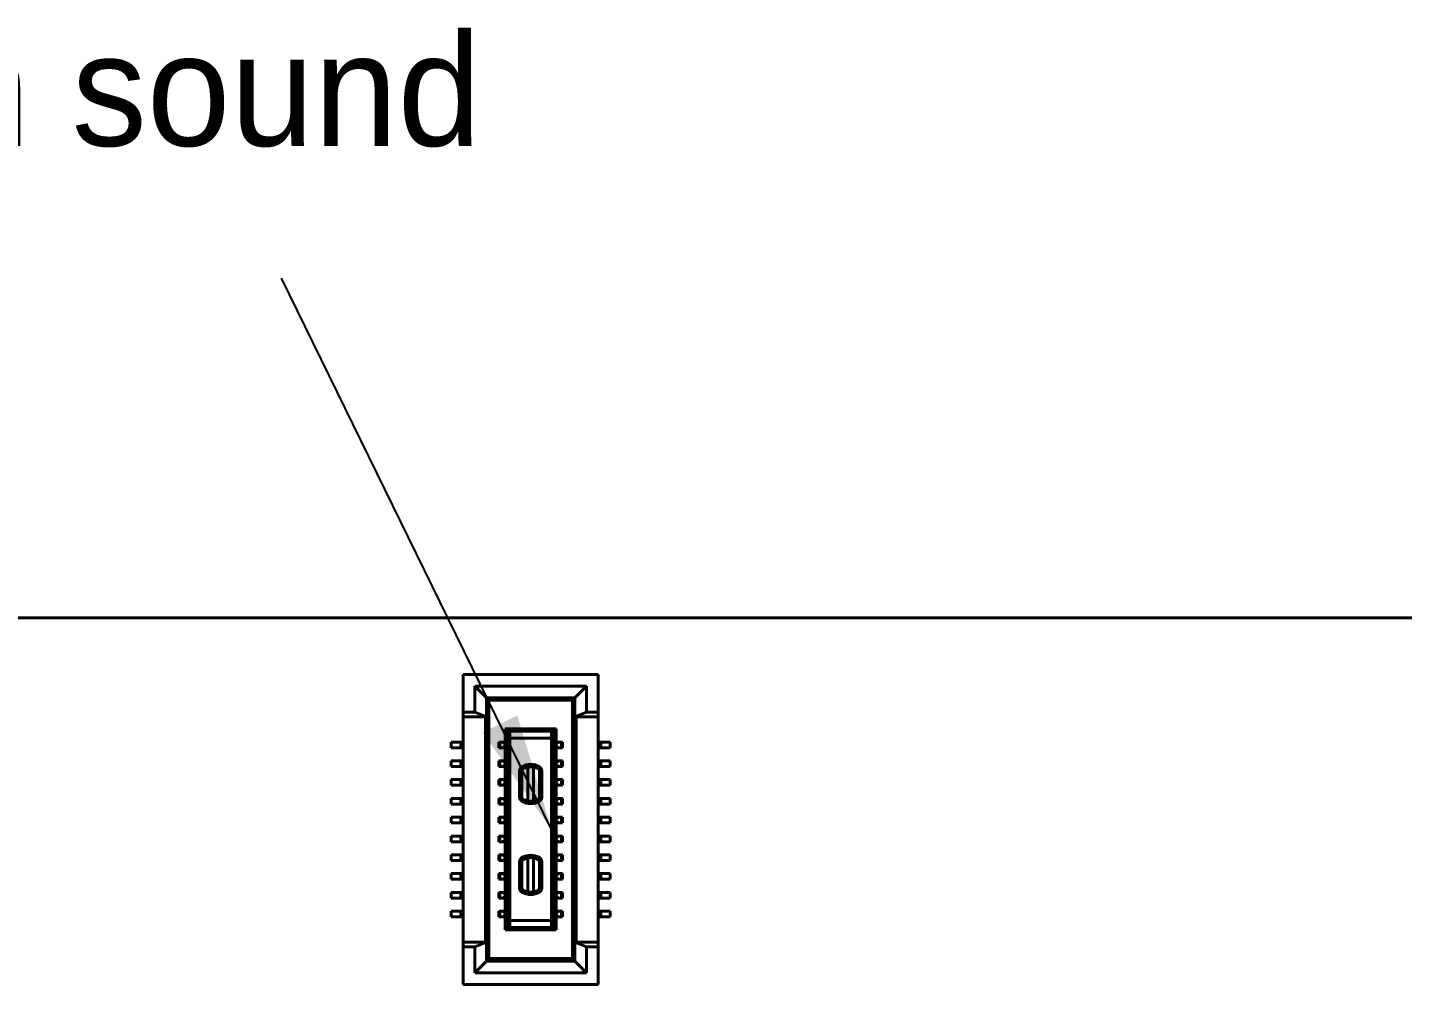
# Model space of a CAD drawing. Header units: millimetres. Extents: x 15 to 205, y 5 to 292.
# Drawn here: x 86.41 to 115.68, y 130.81 to 151.18 of the extents above; entities that cross this region are included whole.
import ezdxf

# ---------------------------------------------------------------- set-up
doc = ezdxf.new("R2010")
doc.units = ezdxf.units.MM
doc.layers.add('Annotations', color=7, linetype='Continuous')
doc.layers.add('Geometries', color=7, linetype='Continuous')
doc.dimstyles.new('ISO-25', dxfattribs={"dimtxt": 2.5, "dimasz": 2.5, "dimexe": 1.25, "dimexo": 0.625, "dimtad": 1, "dimtxsty": 'Standard', "dimcen": 2.5, "dimadec": 0, "dimazin": 0, "dimtfac": 1, "dimtmove": 0, "dimatfit": 3, "dimfxl": 1, "dimarcsym": 0})

msp = doc.modelspace()

# ---------------------------------------------------------------- linework, layer by layer
at = {"layer": 'Geometries', "linetype": 'Continuous', "lineweight": 40}
for p, q in [((61.325, 138.617), (157.325, 138.617)), ((95.685, 137.411), (95.685, 136.611)), ((98.565, 137.411), (95.685, 137.411)), ((98.565, 137.411), (98.565, 136.611)), ((96.185, 136.911), (95.935, 137.161)), ((95.935, 136.611), (95.935, 137.161)), ((98.315, 137.161), (95.935, 137.161)), ((98.315, 137.161), (98.065, 136.911)), ((98.315, 136.611), (98.315, 137.161)), ((96.185, 136.911), (96.185, 136.511)), ((98.065, 136.911), (96.185, 136.911)), ((96.185, 136.911), (96.235, 136.861)), ((98.015, 136.861), (96.235, 136.861)), ((96.235, 131.361), (96.235, 136.861)), ((98.015, 136.861), (98.065, 136.911)), ((98.015, 131.361), (98.015, 136.861)), ((98.065, 136.511), (98.065, 136.911)), ((95.685, 136.611), (95.685, 136.511)), ((95.935, 136.611), (95.685, 136.611)), ((95.685, 136.511), (95.685, 135.971)), ((95.685, 136.511), (96.16, 136.511)), ((95.935, 136.611), (96.185, 136.511)), ((96.16, 131.711), (96.16, 136.511)), ((96.185, 136.511), (96.16, 136.511)), ((96.185, 131.711), (96.185, 136.511)), ((98.065, 136.511), (98.315, 136.611)), ((98.065, 136.511), (98.09, 136.511)), ((98.065, 131.711), (98.065, 136.511)), ((98.09, 136.511), (98.565, 136.511)), ((98.09, 136.511), (98.09, 131.711)), ((98.315, 136.611), (98.565, 136.611)), ((98.565, 136.611), (98.565, 136.511)), ((98.565, 135.971), (98.565, 136.511)), ((96.63, 136.201), (96.58, 136.251)), ((96.58, 135.971), (96.58, 136.251)), ((97.67, 136.251), (96.58, 136.251)), ((96.63, 136.201), (96.68, 136.201)), ((96.63, 136.201), (96.63, 136.03)), ((96.68, 136.201), (97.57, 136.201)), ((96.68, 136.201), (96.68, 136.051)), ((97.62, 136.201), (97.57, 136.201)), ((97.57, 136.201), (97.57, 136.051)), ((97.62, 136.201), (97.67, 136.251)), ((97.62, 136.201), (97.62, 136.03)), ((97.67, 136.251), (97.67, 135.971)), ((95.435, 135.971), (95.635, 135.971)), ((95.435, 135.971), (95.435, 135.851)), ((95.435, 135.851), (95.635, 135.851)), ((95.685, 135.971), (95.635, 135.971)), ((95.635, 135.971), (95.635, 135.851)), ((95.685, 135.851), (95.635, 135.851)), ((95.685, 135.971), (95.685, 135.851)), ((95.685, 135.851), (95.685, 135.571)), ((96.45, 135.971), (96.45, 135.851)), ((96.45, 135.971), (96.472, 135.971)), ((96.45, 135.851), (96.472, 135.851)), ((96.472, 135.971), (96.472, 135.851)), ((96.521, 135.971), (96.472, 135.971)), ((96.521, 135.851), (96.472, 135.851)), ((96.58, 135.971), (96.521, 135.971)), ((96.58, 135.931), (96.521, 135.971)), ((96.58, 135.891), (96.521, 135.851)), ((96.521, 135.851), (96.58, 135.851)), ((96.63, 135.971), (96.58, 135.971)), ((96.625, 135.931), (96.58, 135.931)), ((96.58, 135.931), (96.58, 135.891)), ((96.625, 135.891), (96.58, 135.891)), ((96.58, 135.851), (96.63, 135.851)), ((96.58, 135.571), (96.58, 135.851)), ((96.63, 135.937), (96.625, 135.931)), ((96.625, 135.931), (96.625, 135.891)), ((96.63, 135.885), (96.625, 135.891)), ((96.63, 136.03), (96.68, 136.051)), ((96.63, 135.971), (96.63, 136.03)), ((96.63, 135.937), (96.63, 135.971)), ((96.63, 135.885), (96.63, 135.937)), ((96.63, 135.851), (96.63, 135.885)), ((96.63, 135.571), (96.63, 135.851)), ((96.68, 132.171), (96.68, 136.051)), ((96.68, 136.051), (97.57, 136.051)), ((97.62, 136.03), (97.57, 136.051)), ((97.57, 132.171), (97.57, 136.051)), ((97.62, 136.03), (97.62, 135.971)), ((97.62, 135.971), (97.67, 135.971)), ((97.62, 135.971), (97.62, 135.937)), ((97.62, 135.937), (97.62, 135.885)), ((97.62, 135.937), (97.625, 135.931)), ((97.62, 135.885), (97.625, 135.891)), ((97.62, 135.885), (97.62, 135.851)), ((97.67, 135.851), (97.62, 135.851)), ((97.62, 135.851), (97.62, 135.571)), ((97.625, 135.931), (97.625, 135.891)), ((97.625, 135.931), (97.67, 135.931)), ((97.625, 135.891), (97.67, 135.891)), ((97.67, 135.971), (97.729, 135.971)), ((97.67, 135.931), (97.729, 135.971)), ((97.67, 135.931), (97.67, 135.891)), ((97.67, 135.891), (97.729, 135.851)), ((97.67, 135.851), (97.67, 135.571)), ((97.729, 135.851), (97.67, 135.851)), ((97.729, 135.971), (97.778, 135.971)), ((97.729, 135.851), (97.778, 135.851)), ((97.8, 135.971), (97.778, 135.971)), ((97.778, 135.971), (97.778, 135.851)), ((97.8, 135.851), (97.778, 135.851)), ((97.8, 135.851), (97.8, 135.971)), ((98.565, 135.971), (98.615, 135.971)), ((98.565, 135.851), (98.565, 135.971)), ((98.565, 135.851), (98.615, 135.851)), ((98.565, 135.571), (98.565, 135.851)), ((98.815, 135.971), (98.615, 135.971)), ((98.615, 135.971), (98.615, 135.851)), ((98.815, 135.851), (98.615, 135.851)), ((98.815, 135.971), (98.815, 135.851)), ((95.435, 135.571), (95.635, 135.571)), ((95.435, 135.571), (95.435, 135.451)), ((95.635, 135.571), (95.635, 135.451)), ((95.685, 135.571), (95.635, 135.571)), ((95.685, 135.571), (95.685, 135.451)), ((96.45, 135.571), (96.472, 135.571)), ((96.45, 135.571), (96.45, 135.451)), ((96.472, 135.571), (96.472, 135.451)), ((96.521, 135.571), (96.472, 135.571)), ((96.58, 135.531), (96.521, 135.571)), ((96.58, 135.571), (96.521, 135.571)), ((96.63, 135.571), (96.58, 135.571)), ((96.58, 135.531), (96.58, 135.491)), ((96.625, 135.531), (96.58, 135.531)), ((96.63, 135.537), (96.625, 135.531)), ((96.625, 135.531), (96.625, 135.491)), ((96.63, 135.537), (96.63, 135.571)), ((96.63, 135.485), (96.63, 135.537)), ((97.62, 135.571), (97.67, 135.571)), ((97.62, 135.571), (97.62, 135.537)), ((97.62, 135.537), (97.625, 135.531)), ((97.62, 135.537), (97.62, 135.485)), ((97.625, 135.531), (97.67, 135.531)), ((97.625, 135.531), (97.625, 135.491)), ((97.67, 135.531), (97.729, 135.571)), ((97.67, 135.571), (97.729, 135.571)), ((97.67, 135.531), (97.67, 135.491)), ((97.729, 135.571), (97.778, 135.571)), ((97.778, 135.571), (97.778, 135.451)), ((97.8, 135.571), (97.778, 135.571)), ((97.8, 135.451), (97.8, 135.571)), ((98.565, 135.571), (98.615, 135.571)), ((98.565, 135.451), (98.565, 135.571)), ((98.815, 135.571), (98.615, 135.571)), ((98.615, 135.571), (98.615, 135.451)), ((98.815, 135.571), (98.815, 135.451)), ((95.435, 135.451), (95.635, 135.451)), ((95.685, 135.451), (95.635, 135.451)), ((95.685, 135.451), (95.685, 135.171)), ((96.45, 135.451), (96.472, 135.451)), ((96.521, 135.451), (96.472, 135.451)), ((96.58, 135.491), (96.521, 135.451)), ((96.521, 135.451), (96.58, 135.451)), ((96.625, 135.491), (96.58, 135.491)), ((96.58, 135.451), (96.63, 135.451)), ((96.58, 135.171), (96.58, 135.451)), ((96.63, 135.485), (96.625, 135.491)), ((96.63, 135.451), (96.63, 135.485)), ((96.63, 135.171), (96.63, 135.451)), ((96.94, 135.36), (96.89, 135.36)), ((96.89, 135.36), (96.89, 134.797)), ((96.94, 135.446), (96.965, 135.403)), ((96.94, 134.797), (96.94, 135.36)), ((97.065, 135.44), (97.065, 134.717)), ((97.185, 135.44), (97.185, 134.717)), ((97.285, 135.403), (97.31, 135.446)), ((97.31, 135.36), (97.36, 135.36)), ((97.31, 135.36), (97.31, 134.797)), ((97.36, 134.797), (97.36, 135.36)), ((97.62, 135.485), (97.625, 135.491)), ((97.62, 135.485), (97.62, 135.451)), ((97.67, 135.451), (97.62, 135.451)), ((97.62, 135.451), (97.62, 135.171)), ((97.625, 135.491), (97.67, 135.491)), ((97.67, 135.491), (97.729, 135.451)), ((97.67, 135.451), (97.67, 135.171)), ((97.729, 135.451), (97.67, 135.451)), ((97.729, 135.451), (97.778, 135.451)), ((97.8, 135.451), (97.778, 135.451)), ((98.565, 135.451), (98.615, 135.451)), ((98.565, 135.171), (98.565, 135.451)), ((98.815, 135.451), (98.615, 135.451)), ((95.435, 135.171), (95.635, 135.171)), ((95.435, 135.171), (95.435, 135.051)), ((95.435, 135.051), (95.635, 135.051)), ((95.685, 135.171), (95.635, 135.171)), ((95.635, 135.171), (95.635, 135.051)), ((95.685, 135.051), (95.635, 135.051)), ((95.685, 135.171), (95.685, 135.051)), ((95.685, 135.051), (95.685, 134.771)), ((96.45, 135.171), (96.45, 135.051)), ((96.45, 135.171), (96.472, 135.171)), ((96.45, 135.051), (96.472, 135.051)), ((96.472, 135.171), (96.472, 135.051)), ((96.521, 135.171), (96.472, 135.171)), ((96.521, 135.051), (96.472, 135.051)), ((96.58, 135.131), (96.521, 135.171)), ((96.58, 135.171), (96.521, 135.171)), ((96.58, 135.091), (96.521, 135.051)), ((96.521, 135.051), (96.58, 135.051)), ((96.63, 135.171), (96.58, 135.171)), ((96.625, 135.131), (96.58, 135.131)), ((96.58, 135.131), (96.58, 135.091)), ((96.625, 135.091), (96.58, 135.091)), ((96.58, 135.051), (96.63, 135.051)), ((96.58, 134.771), (96.58, 135.051)), ((96.63, 135.137), (96.625, 135.131)), ((96.625, 135.131), (96.625, 135.091)), ((96.63, 135.085), (96.625, 135.091)), ((96.63, 135.137), (96.63, 135.171)), ((96.63, 135.085), (96.63, 135.137)), ((96.63, 135.051), (96.63, 135.085)), ((96.63, 134.771), (96.63, 135.051)), ((97.62, 135.171), (97.67, 135.171)), ((97.62, 135.171), (97.62, 135.137)), ((97.62, 135.137), (97.62, 135.085)), ((97.62, 135.137), (97.625, 135.131)), ((97.62, 135.085), (97.625, 135.091)), ((97.62, 135.085), (97.62, 135.051)), ((97.67, 135.051), (97.62, 135.051)), ((97.62, 135.051), (97.62, 134.771)), ((97.625, 135.131), (97.67, 135.131)), ((97.625, 135.131), (97.625, 135.091)), ((97.625, 135.091), (97.67, 135.091)), ((97.67, 135.171), (97.729, 135.171)), ((97.67, 135.131), (97.729, 135.171)), ((97.67, 135.131), (97.67, 135.091)), ((97.67, 135.091), (97.729, 135.051)), ((97.67, 135.051), (97.67, 134.771)), ((97.729, 135.051), (97.67, 135.051)), ((97.729, 135.171), (97.778, 135.171)), ((97.729, 135.051), (97.778, 135.051)), ((97.8, 135.171), (97.778, 135.171)), ((97.778, 135.171), (97.778, 135.051)), ((97.8, 135.051), (97.778, 135.051)), ((97.8, 135.051), (97.8, 135.171)), ((98.565, 135.171), (98.615, 135.171)), ((98.565, 135.051), (98.565, 135.171)), ((98.565, 135.051), (98.615, 135.051)), ((98.565, 134.771), (98.565, 135.051)), ((98.815, 135.171), (98.615, 135.171)), ((98.615, 135.171), (98.615, 135.051)), ((98.815, 135.051), (98.615, 135.051)), ((98.815, 135.171), (98.815, 135.051)), ((95.435, 134.771), (95.635, 134.771)), ((95.435, 134.771), (95.435, 134.651)), ((95.435, 134.651), (95.635, 134.651)), ((95.685, 134.771), (95.635, 134.771)), ((95.635, 134.771), (95.635, 134.651)), ((95.685, 134.651), (95.635, 134.651)), ((95.685, 134.771), (95.685, 134.651)), ((95.685, 134.651), (95.685, 134.371)), ((96.45, 134.771), (96.472, 134.771)), ((96.45, 134.771), (96.45, 134.651)), ((96.45, 134.651), (96.472, 134.651)), ((96.472, 134.771), (96.472, 134.651)), ((96.521, 134.771), (96.472, 134.771)), ((96.521, 134.651), (96.472, 134.651)), ((96.58, 134.771), (96.521, 134.771)), ((96.58, 134.731), (96.521, 134.771)), ((96.58, 134.691), (96.521, 134.651)), ((96.521, 134.651), (96.58, 134.651)), ((96.63, 134.771), (96.58, 134.771)), ((96.58, 134.731), (96.58, 134.691)), ((96.625, 134.731), (96.58, 134.731)), ((96.625, 134.691), (96.58, 134.691)), ((96.58, 134.651), (96.63, 134.651)), ((96.58, 134.371), (96.58, 134.651)), ((96.63, 134.737), (96.625, 134.731)), ((96.625, 134.731), (96.625, 134.691)), ((96.63, 134.685), (96.625, 134.691)), ((96.63, 134.737), (96.63, 134.771)), ((96.63, 134.685), (96.63, 134.737)), ((96.63, 134.651), (96.63, 134.685)), ((96.63, 134.371), (96.63, 134.651)), ((96.94, 134.797), (96.89, 134.797)), ((96.965, 134.754), (96.94, 134.71)), ((97.31, 134.71), (97.285, 134.754)), ((97.31, 134.797), (97.36, 134.797)), ((97.62, 134.771), (97.67, 134.771)), ((97.62, 134.771), (97.62, 134.737)), ((97.62, 134.737), (97.625, 134.731)), ((97.62, 134.737), (97.62, 134.685)), ((97.62, 134.685), (97.625, 134.691)), ((97.62, 134.685), (97.62, 134.651)), ((97.67, 134.651), (97.62, 134.651)), ((97.62, 134.651), (97.62, 134.371)), ((97.625, 134.731), (97.67, 134.731)), ((97.625, 134.731), (97.625, 134.691)), ((97.625, 134.691), (97.67, 134.691)), ((97.67, 134.771), (97.729, 134.771)), ((97.67, 134.731), (97.729, 134.771)), ((97.67, 134.731), (97.67, 134.691)), ((97.67, 134.691), (97.729, 134.651)), ((97.67, 134.651), (97.67, 134.371)), ((97.729, 134.651), (97.67, 134.651)), ((97.729, 134.771), (97.778, 134.771)), ((97.729, 134.651), (97.778, 134.651)), ((97.8, 134.771), (97.778, 134.771)), ((97.778, 134.771), (97.778, 134.651)), ((97.8, 134.651), (97.778, 134.651)), ((97.8, 134.651), (97.8, 134.771)), ((98.565, 134.651), (98.565, 134.771)), ((98.565, 134.771), (98.615, 134.771)), ((98.565, 134.651), (98.615, 134.651)), ((98.565, 134.371), (98.565, 134.651)), ((98.815, 134.771), (98.615, 134.771)), ((98.615, 134.771), (98.615, 134.651)), ((98.815, 134.651), (98.615, 134.651)), ((98.815, 134.771), (98.815, 134.651)), ((95.435, 134.371), (95.635, 134.371)), ((95.435, 134.371), (95.435, 134.251)), ((95.685, 134.371), (95.635, 134.371)), ((95.635, 134.371), (95.635, 134.251)), ((95.685, 134.371), (95.685, 134.251)), ((96.45, 134.371), (96.472, 134.371)), ((96.45, 134.371), (96.45, 134.251)), ((96.472, 134.371), (96.472, 134.251)), ((96.521, 134.371), (96.472, 134.371)), ((96.58, 134.331), (96.521, 134.371)), ((96.58, 134.371), (96.521, 134.371)), ((96.63, 134.371), (96.58, 134.371)), ((96.63, 134.337), (96.63, 134.371)), ((97.62, 134.371), (97.62, 134.337)), ((97.62, 134.371), (97.67, 134.371)), ((97.67, 134.371), (97.729, 134.371)), ((97.67, 134.331), (97.729, 134.371)), ((97.729, 134.371), (97.778, 134.371)), ((97.778, 134.371), (97.778, 134.251)), ((97.8, 134.371), (97.778, 134.371)), ((97.8, 134.251), (97.8, 134.371)), ((98.565, 134.371), (98.615, 134.371)), ((98.565, 134.251), (98.565, 134.371)), ((98.815, 134.371), (98.615, 134.371)), ((98.615, 134.371), (98.615, 134.251)), ((98.815, 134.371), (98.815, 134.251)), ((95.435, 134.251), (95.635, 134.251)), ((95.685, 134.251), (95.635, 134.251)), ((95.685, 134.251), (95.685, 133.971)), ((96.45, 134.251), (96.472, 134.251)), ((96.521, 134.251), (96.472, 134.251)), ((96.58, 134.291), (96.521, 134.251)), ((96.521, 134.251), (96.58, 134.251)), ((96.58, 134.331), (96.58, 134.291)), ((96.625, 134.331), (96.58, 134.331)), ((96.625, 134.291), (96.58, 134.291)), ((96.58, 134.251), (96.63, 134.251)), ((96.58, 133.971), (96.58, 134.251)), ((96.63, 134.337), (96.625, 134.331)), ((96.625, 134.331), (96.625, 134.291)), ((96.63, 134.285), (96.625, 134.291)), ((96.63, 134.285), (96.63, 134.337)), ((96.63, 134.251), (96.63, 134.285)), ((96.63, 133.971), (96.63, 134.251)), ((97.62, 134.337), (97.625, 134.331)), ((97.62, 134.337), (97.62, 134.285)), ((97.62, 134.285), (97.625, 134.291)), ((97.62, 134.285), (97.62, 134.251)), ((97.67, 134.251), (97.62, 134.251)), ((97.62, 134.251), (97.62, 133.971)), ((97.625, 134.331), (97.67, 134.331)), ((97.625, 134.331), (97.625, 134.291)), ((97.625, 134.291), (97.67, 134.291)), ((97.67, 134.331), (97.67, 134.291)), ((97.67, 134.291), (97.729, 134.251)), ((97.67, 134.251), (97.67, 133.971)), ((97.729, 134.251), (97.67, 134.251)), ((97.729, 134.251), (97.778, 134.251)), ((97.8, 134.251), (97.778, 134.251)), ((98.565, 134.251), (98.615, 134.251)), ((98.565, 133.971), (98.565, 134.251)), ((98.815, 134.251), (98.615, 134.251)), ((95.435, 133.971), (95.635, 133.971)), ((95.435, 133.971), (95.435, 133.851)), ((95.435, 133.851), (95.635, 133.851)), ((95.635, 133.971), (95.635, 133.851)), ((95.685, 133.971), (95.635, 133.971)), ((95.685, 133.851), (95.635, 133.851)), ((95.685, 133.971), (95.685, 133.851)), ((95.685, 133.851), (95.685, 133.571)), ((96.45, 133.971), (96.472, 133.971)), ((96.45, 133.971), (96.45, 133.851)), ((96.45, 133.851), (96.472, 133.851)), ((96.472, 133.971), (96.472, 133.851)), ((96.521, 133.971), (96.472, 133.971)), ((96.521, 133.851), (96.472, 133.851)), ((96.58, 133.931), (96.521, 133.971)), ((96.58, 133.971), (96.521, 133.971)), ((96.58, 133.891), (96.521, 133.851)), ((96.521, 133.851), (96.58, 133.851)), ((96.63, 133.971), (96.58, 133.971)), ((96.58, 133.931), (96.58, 133.891)), ((96.625, 133.931), (96.58, 133.931)), ((96.625, 133.891), (96.58, 133.891)), ((96.58, 133.851), (96.63, 133.851)), ((96.58, 133.571), (96.58, 133.851)), ((96.63, 133.937), (96.625, 133.931)), ((96.625, 133.931), (96.625, 133.891)), ((96.63, 133.885), (96.625, 133.891)), ((96.63, 133.937), (96.63, 133.971)), ((96.63, 133.885), (96.63, 133.937)), ((96.63, 133.851), (96.63, 133.885)), ((96.63, 133.571), (96.63, 133.851)), ((97.62, 133.971), (97.67, 133.971)), ((97.62, 133.971), (97.62, 133.937)), ((97.62, 133.937), (97.625, 133.931)), ((97.62, 133.937), (97.62, 133.885)), ((97.62, 133.885), (97.625, 133.891)), ((97.62, 133.885), (97.62, 133.851)), ((97.67, 133.851), (97.62, 133.851)), ((97.62, 133.851), (97.62, 133.571)), ((97.625, 133.931), (97.67, 133.931)), ((97.625, 133.931), (97.625, 133.891)), ((97.625, 133.891), (97.67, 133.891)), ((97.67, 133.971), (97.729, 133.971)), ((97.67, 133.931), (97.729, 133.971)), ((97.67, 133.931), (97.67, 133.891)), ((97.67, 133.891), (97.729, 133.851)), ((97.67, 133.851), (97.67, 133.571)), ((97.729, 133.851), (97.67, 133.851)), ((97.729, 133.971), (97.778, 133.971)), ((97.729, 133.851), (97.778, 133.851)), ((97.8, 133.971), (97.778, 133.971)), ((97.778, 133.971), (97.778, 133.851)), ((97.8, 133.851), (97.778, 133.851)), ((97.8, 133.851), (97.8, 133.971)), ((98.565, 133.971), (98.615, 133.971)), ((98.565, 133.851), (98.565, 133.971)), ((98.565, 133.571), (98.565, 133.851)), ((98.565, 133.851), (98.615, 133.851)), ((98.615, 133.971), (98.615, 133.851)), ((98.815, 133.971), (98.615, 133.971)), ((98.815, 133.851), (98.615, 133.851)), ((98.815, 133.971), (98.815, 133.851)), ((95.435, 133.571), (95.635, 133.571)), ((95.435, 133.571), (95.435, 133.451)), ((95.635, 133.571), (95.635, 133.451)), ((95.685, 133.571), (95.635, 133.571)), ((95.685, 133.571), (95.685, 133.451)), ((96.45, 133.571), (96.45, 133.451)), ((96.45, 133.571), (96.472, 133.571)), ((96.472, 133.571), (96.472, 133.451)), ((96.521, 133.571), (96.472, 133.571)), ((96.58, 133.531), (96.521, 133.571)), ((96.58, 133.571), (96.521, 133.571)), ((96.58, 133.491), (96.521, 133.451)), ((96.63, 133.571), (96.58, 133.571)), ((96.58, 133.531), (96.58, 133.491)), ((96.625, 133.531), (96.58, 133.531)), ((96.625, 133.491), (96.58, 133.491)), ((96.63, 133.537), (96.625, 133.531)), ((96.625, 133.531), (96.625, 133.491)), ((96.63, 133.485), (96.625, 133.491)), ((96.63, 133.537), (96.63, 133.571)), ((96.63, 133.485), (96.63, 133.537)), ((96.63, 133.451), (96.63, 133.485)), ((96.965, 133.468), (96.94, 133.511)), ((97.065, 132.782), (97.065, 133.505)), ((97.185, 132.782), (97.185, 133.505)), ((97.285, 133.468), (97.31, 133.511)), ((97.62, 133.571), (97.67, 133.571)), ((97.62, 133.571), (97.62, 133.537)), ((97.62, 133.537), (97.625, 133.531)), ((97.62, 133.537), (97.62, 133.485)), ((97.62, 133.485), (97.625, 133.491)), ((97.62, 133.485), (97.62, 133.451)), ((97.625, 133.531), (97.625, 133.491)), ((97.625, 133.531), (97.67, 133.531)), ((97.625, 133.491), (97.67, 133.491)), ((97.67, 133.571), (97.729, 133.571)), ((97.67, 133.531), (97.729, 133.571)), ((97.67, 133.531), (97.67, 133.491)), ((97.67, 133.491), (97.729, 133.451)), ((97.729, 133.571), (97.778, 133.571)), ((97.8, 133.571), (97.778, 133.571)), ((97.778, 133.571), (97.778, 133.451)), ((97.8, 133.451), (97.8, 133.571)), ((98.565, 133.571), (98.615, 133.571)), ((98.565, 133.451), (98.565, 133.571)), ((98.815, 133.571), (98.615, 133.571)), ((98.615, 133.571), (98.615, 133.451)), ((98.815, 133.571), (98.815, 133.451)), ((95.435, 133.451), (95.635, 133.451)), ((95.685, 133.451), (95.635, 133.451)), ((95.685, 133.451), (95.685, 133.171)), ((96.45, 133.451), (96.472, 133.451)), ((96.521, 133.451), (96.472, 133.451)), ((96.521, 133.451), (96.58, 133.451)), ((96.58, 133.451), (96.63, 133.451)), ((96.58, 133.171), (96.58, 133.451)), ((96.63, 133.171), (96.63, 133.451)), ((96.94, 133.425), (96.89, 133.425)), ((96.89, 132.862), (96.89, 133.425)), ((96.94, 132.862), (96.94, 133.425)), ((97.31, 133.425), (97.31, 132.862)), ((97.31, 133.425), (97.36, 133.425)), ((97.36, 133.425), (97.36, 132.862)), ((97.67, 133.451), (97.62, 133.451)), ((97.62, 133.451), (97.62, 133.171)), ((97.67, 133.451), (97.67, 133.171)), ((97.729, 133.451), (97.67, 133.451)), ((97.729, 133.451), (97.778, 133.451)), ((97.8, 133.451), (97.778, 133.451)), ((98.565, 133.451), (98.615, 133.451)), ((98.565, 133.171), (98.565, 133.451)), ((98.815, 133.451), (98.615, 133.451)), ((95.435, 133.171), (95.635, 133.171)), ((95.435, 133.171), (95.435, 133.051)), ((95.435, 133.051), (95.635, 133.051)), ((95.635, 133.171), (95.635, 133.051)), ((95.685, 133.171), (95.635, 133.171)), ((95.685, 133.051), (95.635, 133.051)), ((95.685, 133.171), (95.685, 133.051)), ((95.685, 133.051), (95.685, 132.771)), ((96.45, 133.171), (96.472, 133.171)), ((96.45, 133.171), (96.45, 133.051)), ((96.45, 133.051), (96.472, 133.051)), ((96.472, 133.171), (96.472, 133.051)), ((96.521, 133.171), (96.472, 133.171)), ((96.521, 133.051), (96.472, 133.051)), ((96.58, 133.131), (96.521, 133.171)), ((96.58, 133.171), (96.521, 133.171)), ((96.58, 133.091), (96.521, 133.051)), ((96.521, 133.051), (96.58, 133.051)), ((96.63, 133.171), (96.58, 133.171)), ((96.625, 133.131), (96.58, 133.131)), ((96.58, 133.131), (96.58, 133.091)), ((96.625, 133.091), (96.58, 133.091)), ((96.58, 133.051), (96.63, 133.051)), ((96.58, 132.771), (96.58, 133.051)), ((96.63, 133.137), (96.625, 133.131)), ((96.625, 133.131), (96.625, 133.091)), ((96.63, 133.085), (96.625, 133.091)), ((96.63, 133.137), (96.63, 133.171)), ((96.63, 133.085), (96.63, 133.137)), ((96.63, 133.051), (96.63, 133.085)), ((96.63, 132.771), (96.63, 133.051)), ((97.62, 133.171), (97.62, 133.137)), ((97.62, 133.171), (97.67, 133.171)), ((97.62, 133.137), (97.625, 133.131)), ((97.62, 133.137), (97.62, 133.085)), ((97.62, 133.085), (97.625, 133.091)), ((97.62, 133.085), (97.62, 133.051)), ((97.67, 133.051), (97.62, 133.051)), ((97.62, 133.051), (97.62, 132.771)), ((97.625, 133.131), (97.67, 133.131)), ((97.625, 133.131), (97.625, 133.091)), ((97.625, 133.091), (97.67, 133.091)), ((97.67, 133.171), (97.729, 133.171)), ((97.67, 133.131), (97.729, 133.171)), ((97.67, 133.131), (97.67, 133.091)), ((97.67, 133.091), (97.729, 133.051)), ((97.67, 133.051), (97.67, 132.771)), ((97.729, 133.051), (97.67, 133.051)), ((97.729, 133.171), (97.778, 133.171)), ((97.729, 133.051), (97.778, 133.051)), ((97.8, 133.171), (97.778, 133.171)), ((97.778, 133.171), (97.778, 133.051)), ((97.8, 133.051), (97.778, 133.051)), ((97.8, 133.051), (97.8, 133.171)), ((98.565, 133.171), (98.615, 133.171)), ((98.565, 133.051), (98.565, 133.171)), ((98.565, 133.051), (98.615, 133.051)), ((98.565, 132.771), (98.565, 133.051)), ((98.615, 133.171), (98.615, 133.051)), ((98.815, 133.171), (98.615, 133.171)), ((98.815, 133.051), (98.615, 133.051)), ((98.815, 133.171), (98.815, 133.051)), ((95.435, 132.771), (95.635, 132.771)), ((95.435, 132.771), (95.435, 132.651)), ((95.435, 132.651), (95.635, 132.651)), ((95.685, 132.771), (95.635, 132.771)), ((95.635, 132.771), (95.635, 132.651)), ((95.685, 132.651), (95.635, 132.651)), ((95.685, 132.771), (95.685, 132.651)), ((95.685, 132.651), (95.685, 132.371)), ((96.45, 132.771), (96.45, 132.651)), ((96.45, 132.771), (96.472, 132.771)), ((96.45, 132.651), (96.472, 132.651)), ((96.472, 132.771), (96.472, 132.651)), ((96.521, 132.771), (96.472, 132.771)), ((96.521, 132.651), (96.472, 132.651)), ((96.58, 132.731), (96.521, 132.771)), ((96.58, 132.771), (96.521, 132.771)), ((96.58, 132.691), (96.521, 132.651)), ((96.521, 132.651), (96.58, 132.651)), ((96.63, 132.771), (96.58, 132.771)), ((96.58, 132.731), (96.58, 132.691)), ((96.625, 132.731), (96.58, 132.731)), ((96.625, 132.691), (96.58, 132.691)), ((96.58, 132.651), (96.63, 132.651)), ((96.58, 132.371), (96.58, 132.651)), ((96.63, 132.737), (96.625, 132.731)), ((96.625, 132.731), (96.625, 132.691)), ((96.63, 132.685), (96.625, 132.691)), ((96.63, 132.737), (96.63, 132.771)), ((96.63, 132.685), (96.63, 132.737)), ((96.63, 132.651), (96.63, 132.685)), ((96.63, 132.371), (96.63, 132.651)), ((96.94, 132.862), (96.89, 132.862)), ((96.94, 132.775), (96.965, 132.819)), ((97.285, 132.819), (97.31, 132.775)), ((97.31, 132.862), (97.36, 132.862)), ((97.62, 132.771), (97.67, 132.771)), ((97.62, 132.771), (97.62, 132.737)), ((97.62, 132.737), (97.625, 132.731)), ((97.62, 132.737), (97.62, 132.685)), ((97.62, 132.685), (97.625, 132.691)), ((97.62, 132.685), (97.62, 132.651)), ((97.67, 132.651), (97.62, 132.651)), ((97.62, 132.651), (97.62, 132.371)), ((97.625, 132.731), (97.67, 132.731)), ((97.625, 132.731), (97.625, 132.691)), ((97.625, 132.691), (97.67, 132.691)), ((97.67, 132.771), (97.729, 132.771)), ((97.67, 132.731), (97.729, 132.771)), ((97.67, 132.731), (97.67, 132.691)), ((97.67, 132.691), (97.729, 132.651)), ((97.67, 132.651), (97.67, 132.371)), ((97.729, 132.651), (97.67, 132.651)), ((97.729, 132.771), (97.778, 132.771)), ((97.729, 132.651), (97.778, 132.651)), ((97.778, 132.771), (97.778, 132.651)), ((97.8, 132.771), (97.778, 132.771)), ((97.8, 132.651), (97.778, 132.651)), ((97.8, 132.651), (97.8, 132.771)), ((98.565, 132.771), (98.615, 132.771)), ((98.565, 132.651), (98.565, 132.771)), ((98.565, 132.651), (98.615, 132.651)), ((98.565, 132.371), (98.565, 132.651)), ((98.815, 132.771), (98.615, 132.771)), ((98.615, 132.771), (98.615, 132.651)), ((98.815, 132.651), (98.615, 132.651)), ((98.815, 132.771), (98.815, 132.651)), ((95.435, 132.371), (95.635, 132.371)), ((95.435, 132.371), (95.435, 132.251)), ((95.685, 132.371), (95.635, 132.371)), ((95.635, 132.371), (95.635, 132.251)), ((95.685, 132.371), (95.685, 132.251)), ((96.45, 132.371), (96.472, 132.371)), ((96.45, 132.371), (96.45, 132.251)), ((96.521, 132.371), (96.472, 132.371)), ((96.472, 132.371), (96.472, 132.251)), ((96.58, 132.331), (96.521, 132.371)), ((96.58, 132.371), (96.521, 132.371)), ((96.63, 132.371), (96.58, 132.371)), ((96.58, 132.331), (96.58, 132.291)), ((96.625, 132.331), (96.58, 132.331)), ((96.63, 132.337), (96.625, 132.331)), ((96.625, 132.331), (96.625, 132.291)), ((96.63, 132.337), (96.63, 132.371)), ((96.63, 132.285), (96.63, 132.337)), ((97.62, 132.371), (97.67, 132.371)), ((97.62, 132.371), (97.62, 132.337)), ((97.62, 132.337), (97.625, 132.331)), ((97.62, 132.337), (97.62, 132.285)), ((97.625, 132.331), (97.67, 132.331)), ((97.625, 132.331), (97.625, 132.291)), ((97.67, 132.371), (97.729, 132.371)), ((97.67, 132.331), (97.729, 132.371)), ((97.67, 132.331), (97.67, 132.291)), ((97.729, 132.371), (97.778, 132.371)), ((97.8, 132.371), (97.778, 132.371)), ((97.778, 132.371), (97.778, 132.251)), ((97.8, 132.251), (97.8, 132.371)), ((98.565, 132.371), (98.615, 132.371)), ((98.565, 132.251), (98.565, 132.371)), ((98.815, 132.371), (98.615, 132.371)), ((98.615, 132.371), (98.615, 132.251)), ((98.815, 132.371), (98.815, 132.251)), ((95.435, 132.251), (95.635, 132.251)), ((95.685, 132.251), (95.635, 132.251)), ((95.685, 132.251), (95.685, 131.711)), ((96.45, 132.251), (96.472, 132.251)), ((96.521, 132.251), (96.472, 132.251)), ((96.58, 132.291), (96.521, 132.251)), ((96.521, 132.251), (96.58, 132.251)), ((96.625, 132.291), (96.58, 132.291)), ((96.58, 132.251), (96.63, 132.251)), ((96.58, 131.971), (96.58, 132.251)), ((96.58, 131.971), (96.63, 132.021)), ((96.63, 132.285), (96.625, 132.291)), ((96.63, 132.251), (96.63, 132.285)), ((96.63, 132.192), (96.63, 132.251)), ((96.63, 132.192), (96.68, 132.171)), ((96.63, 132.021), (96.63, 132.192)), ((96.68, 132.021), (96.63, 132.021)), ((96.68, 132.021), (96.68, 132.171)), ((97.57, 132.171), (96.68, 132.171)), ((96.68, 132.021), (97.57, 132.021)), ((97.62, 132.192), (97.57, 132.171)), ((97.57, 132.021), (97.57, 132.171)), ((97.57, 132.021), (97.62, 132.021)), ((97.62, 132.285), (97.625, 132.291)), ((97.62, 132.285), (97.62, 132.251)), ((97.67, 132.251), (97.62, 132.251)), ((97.62, 132.251), (97.62, 132.192)), ((97.62, 132.021), (97.62, 132.192)), ((97.67, 131.971), (97.62, 132.021)), ((97.625, 132.291), (97.67, 132.291)), ((97.67, 132.291), (97.729, 132.251)), ((97.67, 132.251), (97.67, 131.971)), ((97.729, 132.251), (97.67, 132.251)), ((97.729, 132.251), (97.778, 132.251)), ((97.8, 132.251), (97.778, 132.251)), ((98.565, 132.251), (98.615, 132.251)), ((98.565, 131.711), (98.565, 132.251)), ((98.815, 132.251), (98.615, 132.251)), ((95.685, 131.611), (95.685, 131.711)), ((95.685, 131.711), (96.16, 131.711)), ((96.185, 131.711), (95.935, 131.611)), ((96.185, 131.711), (96.16, 131.711)), ((96.185, 131.311), (96.185, 131.711)), ((97.67, 131.971), (96.58, 131.971)), ((98.315, 131.611), (98.065, 131.711)), ((98.065, 131.711), (98.065, 131.311)), ((98.065, 131.711), (98.09, 131.711)), ((98.09, 131.711), (98.565, 131.711)), ((98.565, 131.611), (98.565, 131.711)), ((95.685, 130.811), (95.685, 131.611)), ((95.935, 131.611), (95.685, 131.611)), ((95.935, 131.061), (95.935, 131.611)), ((98.315, 131.611), (98.565, 131.611)), ((98.315, 131.061), (98.315, 131.611)), ((98.565, 130.811), (98.565, 131.611)), ((95.935, 131.061), (96.185, 131.311)), ((96.185, 131.311), (96.235, 131.361)), ((96.185, 131.311), (98.065, 131.311)), ((98.015, 131.361), (96.235, 131.361)), ((98.065, 131.311), (98.015, 131.361)), ((98.315, 131.061), (98.065, 131.311)), ((95.935, 131.061), (98.315, 131.061)), ((98.565, 130.811), (95.685, 130.811))]:
    msp.add_line(p, q, dxfattribs=at)
for centre, radius, start, end in [((96.99, 135.36), 0.1, 120, 180), ((97.125, 135.126), 0.37, 60, 120), ((96.99, 135.36), 0.05, 120, 180), ((97.125, 135.126), 0.32, 100.8069, 120), ((97.125, 135.126), 0.32, 79.1931, 100.8069), ((97.125, 135.126), 0.32, 60, 79.1931), ((97.26, 135.36), 0.05, 0, 60), ((97.26, 135.36), 0.1, 0, 60), ((96.99, 134.797), 0.1, 180, 240), ((96.99, 134.797), 0.05, 180, 240), ((97.125, 135.031), 0.37, 240, 300), ((97.125, 135.031), 0.32, 240, 259.1931), ((97.125, 135.031), 0.32, 259.1931, 280.8069), ((97.125, 135.031), 0.32, 280.8069, 300), ((97.26, 134.797), 0.05, 300, 0), ((97.26, 134.797), 0.1, 300, 0), ((96.99, 133.425), 0.1, 120, 180), ((97.125, 133.191), 0.37, 60, 120), ((96.99, 133.425), 0.05, 120, 180), ((97.125, 133.191), 0.32, 100.8069, 120), ((97.125, 133.191), 0.32, 79.1931, 100.8069), ((97.125, 133.191), 0.32, 60, 79.1931), ((97.26, 133.425), 0.05, 0, 60), ((97.26, 133.425), 0.1, 0, 60), ((96.99, 132.862), 0.1, 180, 240), ((96.99, 132.862), 0.05, 180, 240), ((97.125, 133.096), 0.37, 240, 300), ((97.125, 133.096), 0.32, 240, 259.1931), ((97.125, 133.096), 0.32, 259.1931, 280.8069), ((97.125, 133.096), 0.32, 280.8069, 300), ((97.26, 132.862), 0.05, 300, 0), ((97.26, 132.862), 0.1, 300, 0)]:
    msp.add_arc(centre, radius, start, end, dxfattribs=at)

# ---------------------------------------------------------------- texts
at = {"layer": 'Annotations', "linetype": 'Continuous', "lineweight": 15, "insert": (77.75, 149.497), "char_height": 1.79438, "width": 84.66672, "attachment_point": 4}
msp.add_mtext('{\\fSF-Mono-Regular-Extended.ttf|b0|i0|c0|p0;\\H1.333333x;20 pin sound}', dxfattribs=at)

# ---------------------------------------------------------------- leaders
at = {"layer": 'Annotations', "linetype": 'Continuous', "lineweight": 15}
msp.add_leader([(97.57, 134.111), (91.823, 145.843)], dimstyle='ISO-25', dxfattribs=at)

doc.saveas('drawing.dxf')
